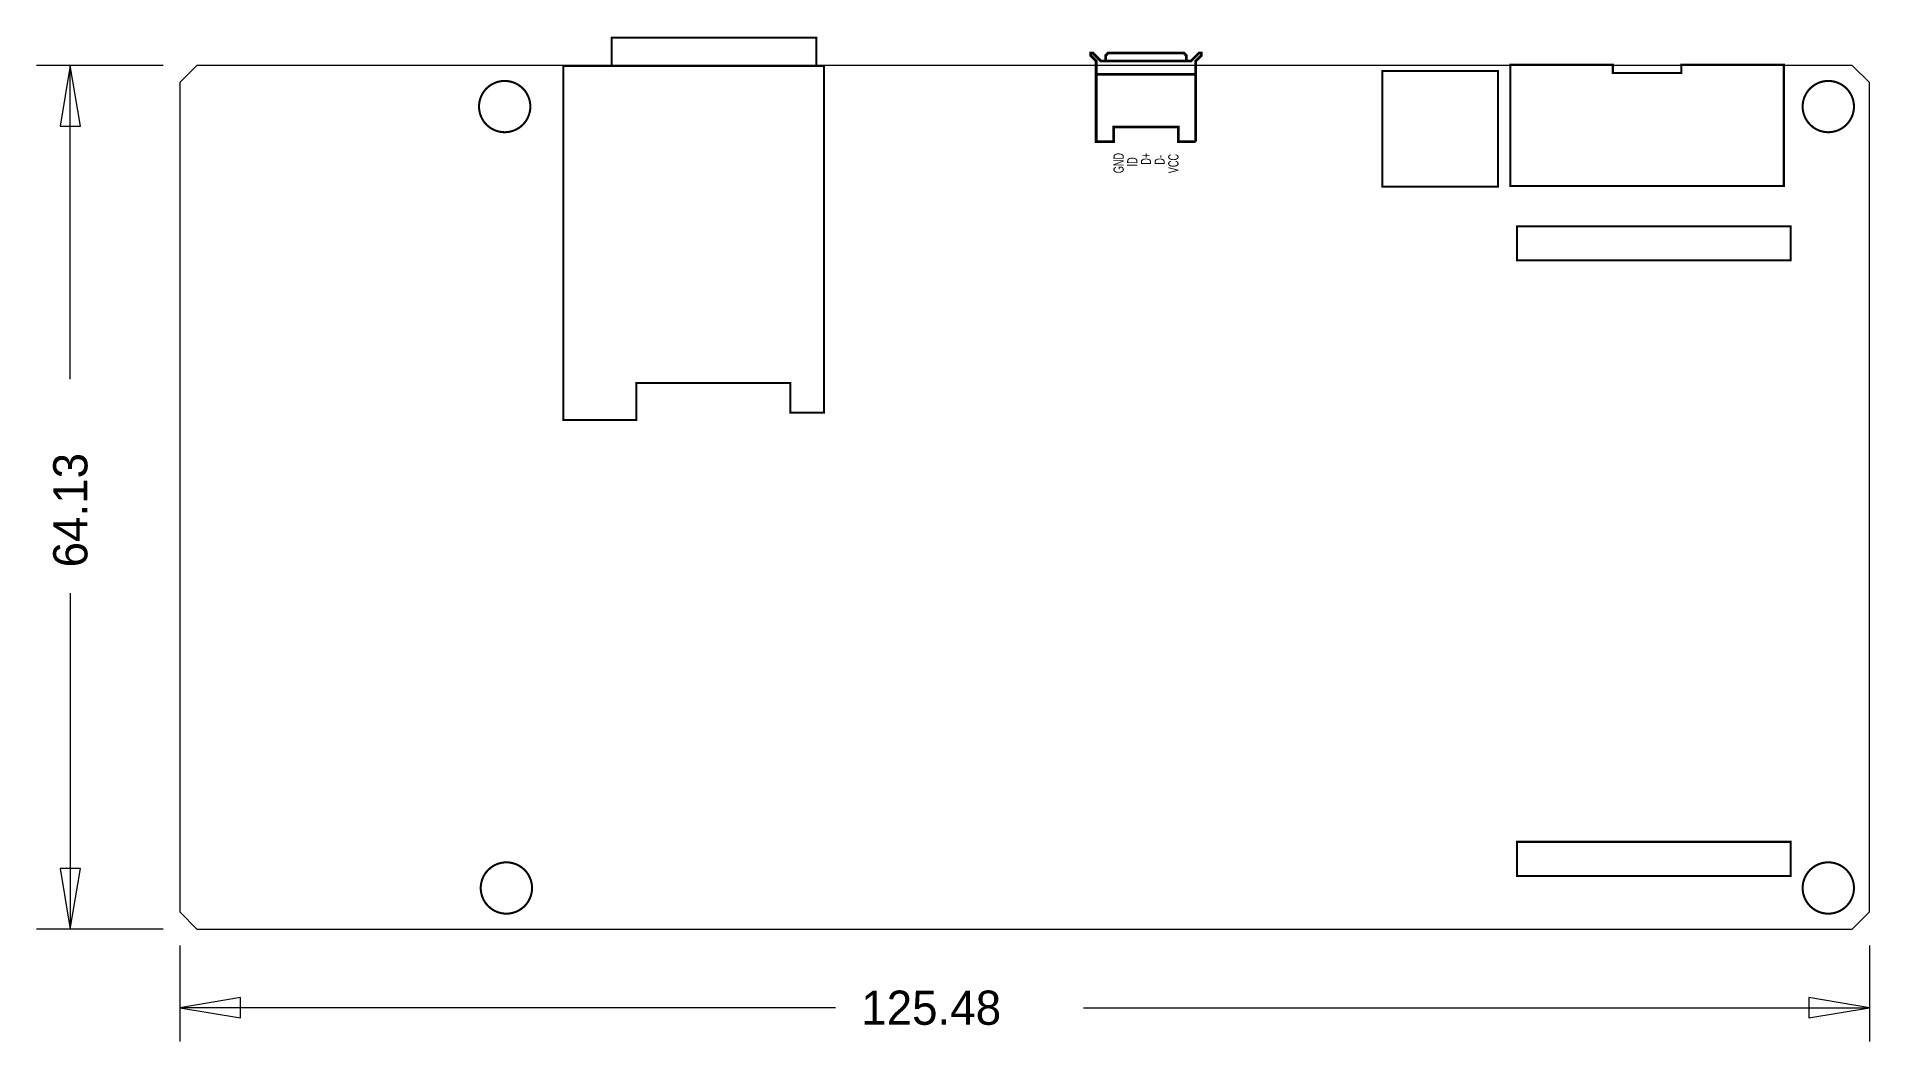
# Model space of a CAD drawing. Extents: x -418 to 4940, y -328 to 2609.
import ezdxf

# ---------------------------------------------------------------- set-up
doc = ezdxf.new("R2010")
doc.units = 0
doc.layers.add('ASSEMBLY', color=254, linetype='CONTINUOUS')

msp = doc.modelspace()

# ---------------------------------------------------------------- linework, layer by layer
at = {"layer": 'ASSEMBLY'}
for points, const_width in [([(1860.984, 2527.717), (1860.984, 2606.457), (1262.559, 2606.457), (1262.559, 2527.717)], 6), ([(1121.614, 1488.346), (1121.614, 2523.78), (1883.425, 2523.78), (1883.425, 1510), (1785, 1510), (1785, 1596.614), (1335, 1596.614), (1335, 1488.346), (1121.614, 1488.346)], 6), ([(2970.669, 2302.126), (2919.488, 2302.126), (2919.488, 2345.433), (2730.512, 2345.433), (2730.512, 2302.126), (2679.295, 2302.11), (2679.295, 2538.378), (2663.543, 2554.13), (2663.543, 2562.008), (2669.449, 2562.008), (2693.079, 2538.378), (2706.89, 2538.346), (2706.89, 2554.094), (2714.764, 2561.969), (2935.236, 2561.969), (2943.11, 2554.094), (2943.11, 2538.346)], 8), ([(2970.669, 2302.126), (2970.669, 2538.346), (2986.417, 2554.094), (2986.417, 2561.969), (2980.512, 2561.969), (2956.89, 2538.346), (2706.89, 2538.346)], 7.874), ([(3890, 2527.165), (4190, 2527.165), (4190, 2503.543), (4390, 2503.543), (4390, 2527.165), (4690, 2527.165), (4690, 2172.835), (3890, 2172.835), (3890, 2527.165)], 6), ([(2970.669, 2498.976), (2679.331, 2498.976)], 8), ([(3854.291, 2170.709), (3515.709, 2170.709), (3515.709, 2509.291), (3854.291, 2509.291), (3854.291, 2170.709)], 6), ([(4710, 1955), (3910, 1955), (3910, 2055), (4710, 2055), (4710, 1955)], 6), ([(4710, 155), (3910, 155), (3910, 255), (4710, 255), (4710, 155)], 6)]:
    msp.add_lwpolyline(points, dxfattribs=dict(at, const_width=const_width))
for points in [[(-48.425, 2525), (-418.425, 2525)], [(-290.472, 2347.835), (-320, 2525), (-349.528, 2347.835), (-290.472, 2347.835)], [(-320, 1607.5), (-320, 2525)], [(-320, 982.5), (-320, 0)], [(-349.528, 177.165), (-320, 0), (-290.472, 177.165), (-349.528, 177.165)], [(-48.425, 0), (-418.425, 0)], [(0, -48.425), (0, -328.425)], [(4940, -48.425), (4940, -328.425)], [(177.165, -200.472), (0, -230), (177.165, -259.528), (177.165, -200.472)], [(4762.835, -259.528), (4940, -230), (4762.835, -200.472), (4762.835, -259.528)], [(1917.5, -230), (0, -230)], [(2642.5, -230), (4940, -230)]]:
    msp.add_lwpolyline(points, dxfattribs=at)
msp.add_lwpolyline([(0, 2475), (0, 50), (50, 0), (4890, 0), (4940, 50), (4940, 2475), (4890, 2525), (50, 2525)], close=True, dxfattribs=at)
at = {"layer": 'ASSEMBLY', "const_width": 6}
for points in [[(1025, 2405, 1), (875, 2405, 1), (1025, 2405)], [(4895, 2405, 1), (4745, 2405, 1), (4895, 2405)], [(1030, 120, 1), (880, 120, 1), (1030, 120)], [(4895, 120, 1), (4745, 120, 1), (4895, 120)]]:
    msp.add_lwpolyline(points, format="xyb", dxfattribs=at)

# ---------------------------------------------------------------- texts
at = {"layer": 'ASSEMBLY', "width": 0.666667}
for s, p in [('GND', (2760, 2210)), ('ID', (2800, 2230)), ('D+', (2840, 2235)), ('D-', (2880, 2235)), ('VCC', (2920, 2210))]:
    msp.add_text(s, height=30, rotation=90, dxfattribs=at).set_placement(p)
at = {"layer": 'ASSEMBLY'}
msp.add_text('64.13', height=100, rotation=90, dxfattribs=at).set_placement((-270, 1057.5))
msp.add_text('125.48', height=100, dxfattribs=at).set_placement((1992.5, -280))

doc.saveas('drawing.dxf')
